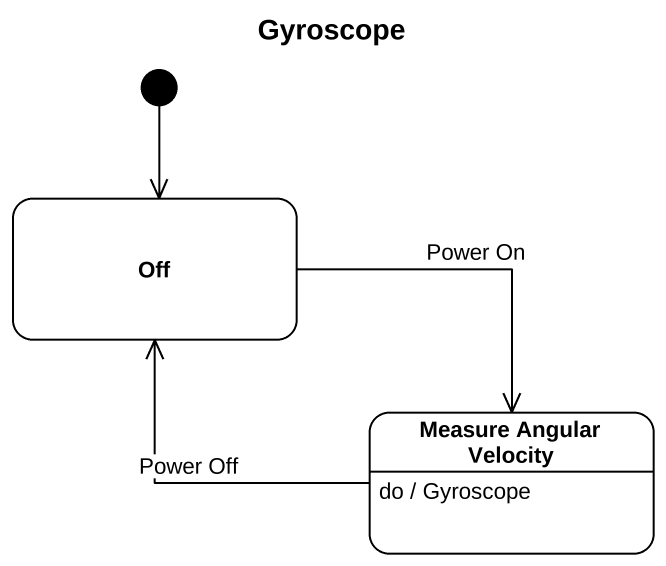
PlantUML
@startuml
title Gyroscope
hide empty description
state Off
state "Measure Angular Velocity" as Measure_Angular_Velocity
Measure_Angular_Velocity : do / Gyroscope
[*] --> Off
Off --> Measure_Angular_Velocity : Power On
Measure_Angular_Velocity -up-> Off : Power Off
@enduml
